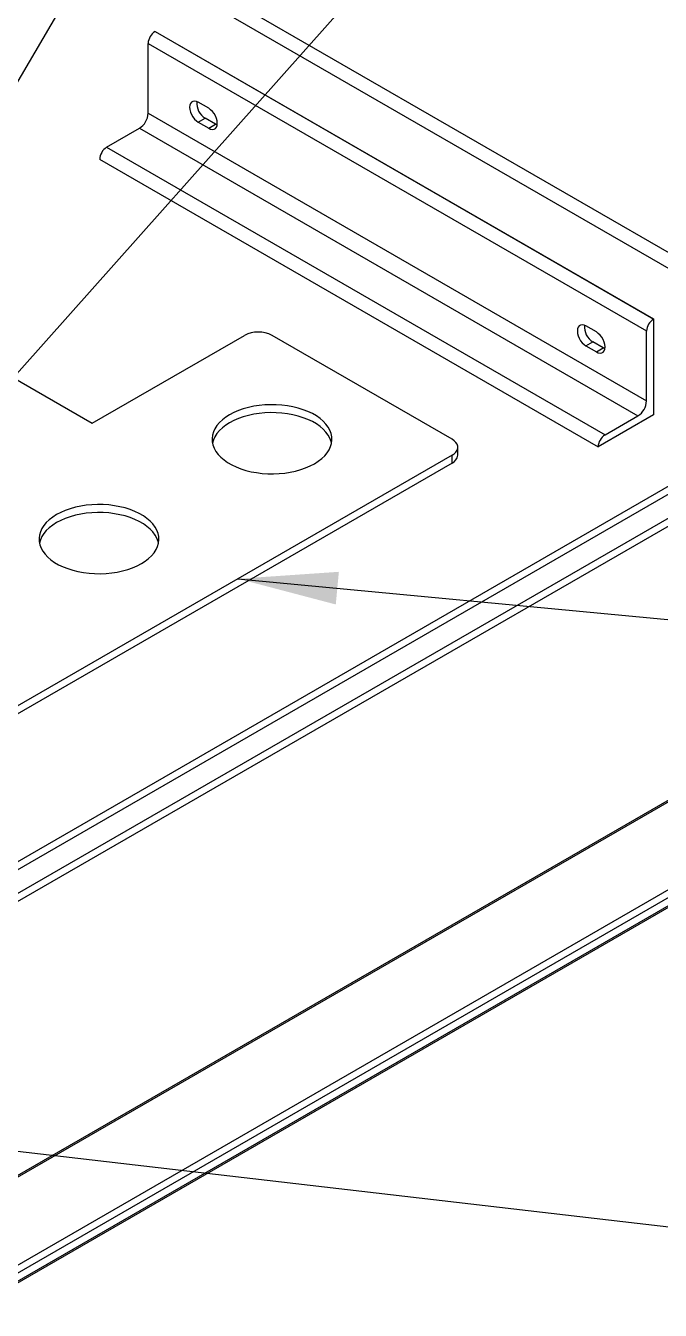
# Model space of a CAD drawing. Header units: inches. Extents: x 1 to 529, y 1 to 374.
# Drawn here: x 75.35 to 92.64, y 288.61 to 323.62 of the extents above; entities that cross this region are included whole.
import ezdxf

# ---------------------------------------------------------------- set-up
doc = ezdxf.new("R2010")
doc.units = ezdxf.units.IN
doc.header["$LTSCALE"] = 32
doc.header["$MEASUREMENT"] = 0
doc.layers.add('FORMAT', color=7, linetype='Continuous')
doc.dimstyles.new('SLDDIMSTYLE5', dxfattribs={"dimtxt": 0.18, "dimasz": 2.71875, "dimexe": 0, "dimexo": 0.0625, "dimgap": 0, "dimtad": 0, "dimtih": 1, "dimtoh": 1, "dimdec": 0, "dimrnd": 1e-09, "dimzin": 0, "dimdsep": 46, "dimtxsty": 'Standard', "dimsah": 1, "dimcen": 0.09, "dimadec": 0, "dimazin": 0, "dimtfac": 2.71875, "dimtdec": 0, "dimtofl": 0, "dimtmove": 0, "dimatfit": 3, "dimfxl": 0, "dimfrac": 2, "dimtolj": 1, "dimtzin": 0, "dimarcsym": 0})
doc.dimstyles.new('SLDDIMSTYLE6', dxfattribs={"dimtxt": 0.18, "dimasz": 0.836538, "dimexe": 0, "dimexo": 0.0625, "dimgap": 0, "dimtad": 0, "dimtih": 1, "dimtoh": 1, "dimdec": 0, "dimrnd": 1e-09, "dimzin": 0, "dimdsep": 46, "dimtxsty": 'Standard', "dimblk1": 'DOT', "dimblk2": 'DOT', "dimsah": 1, "dimcen": 0.09, "dimadec": 0, "dimazin": 0, "dimtfac": 0.836538, "dimtdec": 0, "dimtofl": 0, "dimtmove": 0, "dimatfit": 3, "dimldrblk": 'DOT', "dimfxl": 0, "dimfrac": 2, "dimtolj": 1, "dimtzin": 0, "dimarcsym": 0})

# ---------------------------------------------------------------- blocks, each defined once
blk = doc.blocks.new('Drawing View43')
at = {"color": 7, "linetype": 'Continuous', "lineweight": 25}
for p, q in [((55.645, 18.52), (15.67, 41.597)), ((17.367, 41.053), (55.08, 19.282)), ((36.525, 27.947), (50.102, 20.109)), ((36.525, 27.947), (36.525, 27.947)), ((36.525, 27.947), (50.102, 20.11)), ((36.337, 27.621), (49.913, 19.783)), ((36.337, 25.715), (36.337, 27.621)), ((37.987, 25.851), (37.704, 26.015)), ((36.337, 25.715), (49.913, 17.878)), ((37.704, 25.47), (37.892, 25.579)), ((38.175, 25.416), (37.892, 25.579)), ((35.205, 24.79), (36.101, 25.307)), ((36.101, 25.307), (49.678, 17.469)), ((37.704, 25.47), (37.987, 25.307)), ((37.987, 25.307), (38.175, 25.416)), ((38.218, 25.396), (38.175, 25.416)), ((35.205, 24.79), (48.782, 16.952)), ((35.017, 24.463), (48.593, 16.626)), ((35.017, 24.463), (48.593, 16.626)), ((35.017, 24.463), (35.017, 24.463)), ((50.102, 20.109), (50.102, 20.11)), ((50.102, 20.11), (50.102, 17.497)), ((30.661, 19.663), (34.809, 17.268)), ((34.809, 17.268), (38.958, 19.663)), ((44.615, 16.833), (39.712, 19.663)), ((48.546, 19.756), (48.263, 19.919)), ((49.913, 17.878), (49.913, 19.783)), ((48.263, 19.375), (48.452, 19.483)), ((48.263, 19.375), (48.546, 19.211)), ((48.735, 19.32), (48.452, 19.483)), ((48.546, 19.211), (48.735, 19.32)), ((48.778, 19.3), (48.735, 19.32)), ((55.645, 18.52), (26.984, 1.974)), ((55.645, 18.302), (26.984, 1.756)), ((55.08, 17.322), (28.493, 1.974)), ((50.102, 17.497), (48.593, 16.626)), ((48.782, 16.952), (49.678, 17.469)), ((55.08, 17.105), (28.493, 1.756)), ((44.771, 16.397), (44.771, 16.615)), ((48.593, 16.626), (48.593, 16.626)), ((44.615, 16.397), (31.038, 8.56)), ((44.615, 16.179), (31.038, 8.342)), ((44.615, 16.179), (44.615, 16.397)), ((51.902, 7.803), (29.274, -5.26)), ((51.969, 7.796), (29.341, -5.266)), ((31.415, -6.464), (54.043, 6.599)), ((54.137, 6.435), (31.51, -6.627)), ((31.482, -6.906), (54.109, 6.157)), ((31.51, -6.845), (54.137, 6.218))]:
    blk.add_line(p, q, dxfattribs=at)
at = {"color": 7, "linetype": 'Continuous', "lineweight": 25, "flags": 128}
for points in [[(37.704, 26.015), (37.651, 26.038), (37.602, 26.047), (37.557, 26.04), (37.52, 26.019), (37.491, 25.983), (37.474, 25.936), (37.468, 25.879), (37.474, 25.815), (37.491, 25.747), (37.52, 25.679), (37.557, 25.615), (37.602, 25.556), (37.651, 25.507), (37.704, 25.47)], [(37.987, 25.307), (38.039, 25.284), (38.089, 25.275), (38.134, 25.282), (38.171, 25.303), (38.199, 25.339), (38.216, 25.386), (38.222, 25.443), (38.216, 25.507), (38.199, 25.575), (38.171, 25.643), (38.134, 25.707), (38.089, 25.765), (38.039, 25.814), (37.987, 25.851)], [(48.263, 19.919), (48.211, 19.942), (48.161, 19.951), (48.116, 19.944), (48.079, 19.923), (48.051, 19.887), (48.034, 19.84), (48.028, 19.783), (48.034, 19.719), (48.051, 19.651), (48.079, 19.583), (48.116, 19.519), (48.161, 19.46), (48.211, 19.412), (48.263, 19.375)], [(48.546, 19.211), (48.599, 19.188), (48.648, 19.179), (48.693, 19.186), (48.73, 19.207), (48.759, 19.243), (48.776, 19.29), (48.782, 19.347), (48.776, 19.411), (48.759, 19.479), (48.73, 19.547), (48.693, 19.611), (48.648, 19.67), (48.599, 19.718), (48.546, 19.756)], [(40.867, 16.166), (40.972, 16.232), (41.065, 16.304), (41.146, 16.381), (41.213, 16.461), (41.268, 16.546), (41.308, 16.632), (41.334, 16.721), (41.345, 16.81), (41.341, 16.9), (41.323, 16.989), (41.29, 17.077), (41.242, 17.162), (41.181, 17.245), (41.107, 17.323), (41.02, 17.398), (40.921, 17.467), (40.811, 17.53), (40.691, 17.587), (40.562, 17.638), (40.426, 17.681), (40.283, 17.716), (40.135, 17.743), (39.983, 17.762), (39.829, 17.773), (39.673, 17.775), (39.518, 17.769), (39.365, 17.754), (39.215, 17.731), (39.069, 17.699), (38.929, 17.66), (38.797, 17.613), (38.672, 17.56), (38.557, 17.499), (38.453, 17.433), (38.359, 17.361), (38.278, 17.285), (38.211, 17.204), (38.156, 17.12), (38.116, 17.033), (38.09, 16.945), (38.079, 16.855), (38.083, 16.765), (38.101, 16.676), (38.134, 16.589), (38.182, 16.503), (38.243, 16.421), (38.317, 16.342), (38.404, 16.268), (38.503, 16.198), (38.613, 16.135), (38.733, 16.078), (38.862, 16.027), (38.998, 15.984), (39.141, 15.949), (39.289, 15.922), (39.441, 15.903), (39.596, 15.892), (39.751, 15.89), (39.906, 15.896), (40.059, 15.911), (40.209, 15.934), (40.355, 15.966), (40.495, 16.005), (40.628, 16.052), (40.752, 16.106), (40.867, 16.166)], [(41.334, 16.724), (41.323, 16.771), (41.29, 16.859), (41.242, 16.944), (41.181, 17.027), (41.107, 17.106), (41.02, 17.18), (40.921, 17.249), (40.811, 17.313), (40.691, 17.37), (40.562, 17.42), (40.426, 17.463), (40.283, 17.498), (40.135, 17.526), (39.983, 17.545), (39.829, 17.555), (39.673, 17.558), (39.518, 17.551), (39.365, 17.536), (39.215, 17.513), (39.069, 17.482), (38.929, 17.442), (38.797, 17.396), (38.672, 17.342), (38.557, 17.282), (38.453, 17.215), (38.359, 17.143), (38.278, 17.067), (38.211, 16.986), (38.156, 16.902), (38.116, 16.815), (38.09, 16.727), (38.09, 16.724)], [(44.615, 16.397), (44.674, 16.438), (44.721, 16.485), (44.753, 16.535), (44.769, 16.588), (44.769, 16.642), (44.753, 16.695), (44.721, 16.745), (44.674, 16.792), (44.615, 16.833)], [(36.153, 13.445), (36.257, 13.511), (36.351, 13.583), (36.432, 13.659), (36.499, 13.74), (36.554, 13.824), (36.594, 13.911), (36.62, 13.999), (36.631, 14.089), (36.627, 14.179), (36.609, 14.268), (36.576, 14.355), (36.528, 14.441), (36.467, 14.523), (36.393, 14.602), (36.306, 14.676), (36.207, 14.746), (36.097, 14.809), (35.977, 14.866), (35.848, 14.916), (35.712, 14.959), (35.569, 14.995), (35.421, 15.022), (35.269, 15.041), (35.114, 15.052), (34.959, 15.054), (34.804, 15.047), (34.651, 15.033), (34.501, 15.009), (34.355, 14.978), (34.215, 14.939), (34.082, 14.892), (33.958, 14.838), (33.843, 14.778), (33.738, 14.712), (33.645, 14.64), (33.564, 14.563), (33.497, 14.482), (33.442, 14.398), (33.402, 14.312), (33.376, 14.223), (33.365, 14.134), (33.369, 14.044), (33.387, 13.955), (33.42, 13.867), (33.468, 13.782), (33.529, 13.699), (33.603, 13.621), (33.69, 13.546), (33.789, 13.477), (33.899, 13.414), (34.019, 13.356), (34.148, 13.306), (34.284, 13.263), (34.427, 13.228), (34.575, 13.2), (34.727, 13.181), (34.881, 13.171), (35.037, 13.169), (35.192, 13.175), (35.345, 13.19), (35.495, 13.213), (35.641, 13.244), (35.781, 13.284), (35.913, 13.33), (36.038, 13.384), (36.153, 13.445)], [(36.62, 14.002), (36.609, 14.05), (36.576, 14.138), (36.528, 14.223), (36.467, 14.306), (36.393, 14.384), (36.306, 14.459), (36.207, 14.528), (36.097, 14.591), (35.977, 14.648), (35.848, 14.699), (35.712, 14.742), (35.569, 14.777), (35.421, 14.804), (35.269, 14.823), (35.114, 14.834), (34.959, 14.836), (34.804, 14.83), (34.651, 14.815), (34.501, 14.792), (34.355, 14.76), (34.215, 14.721), (34.082, 14.674), (33.958, 14.621), (33.843, 14.56), (33.738, 14.494), (33.645, 14.422), (33.564, 14.345), (33.497, 14.265), (33.442, 14.181), (33.402, 14.094), (33.376, 14.005), (33.376, 14.002)]]:
    blk.add_lwpolyline(points, dxfattribs=at)
at = {"color": 7, "linetype": 'Continuous', "lineweight": 25}
for centre, radius, start, end in [((36.746, 27.602), 0.409, 122.6055, 177.3945), ((38.152, 25.998), 0.492, 175.6626, 238.2299), ((35.825, 25.738), 0.512, 302.6055, 357.3945), ((35.426, 24.445), 0.409, 122.6055, 177.3945), ((50.322, 19.764), 0.409, 122.6055, 177.3945), ((39.335, 18.939), 0.816, 62.4805, 117.5195), ((48.711, 19.902), 0.492, 175.6626, 238.2299), ((49.401, 17.901), 0.512, 302.6055, 357.3945), ((49.002, 16.607), 0.409, 122.6055, 177.3945), ((44.504, 16.424), 0.268, 294.3332, 354.3466)]:
    blk.add_arc(centre, radius, start, end, dxfattribs=at)
blk = doc.blocks.new('_Dot')
at = {"color": 0, "linetype": 'ByBlock', "lineweight": -2}
blk.add_line((-0.5, 0), (-1, 0), dxfattribs=at)
at = {"color": 0, "linetype": 'ByBlock', "const_width": 0.5}
blk.add_lwpolyline([(-0.25, 0, 1), (0.25, 0, 1)], format="xyb", close=True, dxfattribs=at)

msp = doc.modelspace()

# ---------------------------------------------------------------- block references
at = {"color": 7, "linetype": 'Continuous', "lineweight": 25}
msp.add_blockref('Drawing View43', (42.348, 295.519), dxfattribs=at)

# ---------------------------------------------------------------- leaders
at = {"layer": 'FORMAT'}
for points, dimstyle in [([(59.009, 301.539), (76.052, 343.353)], 'SLDDIMSTYLE5'), ([(68.401, 310.596), (84.661, 338.367)], 'SLDDIMSTYLE6'), ([(62.129, 299.553), (92.977, 334.221)], 'SLDDIMSTYLE5'), ([(81.132, 308.55), (105.644, 306.231)], 'SLDDIMSTYLE5'), ([(50.039, 295.858), (106.406, 289.317)], 'SLDDIMSTYLE5')]:
    msp.add_leader(points, dimstyle=dimstyle, dxfattribs=at)

doc.saveas('drawing.dxf')
